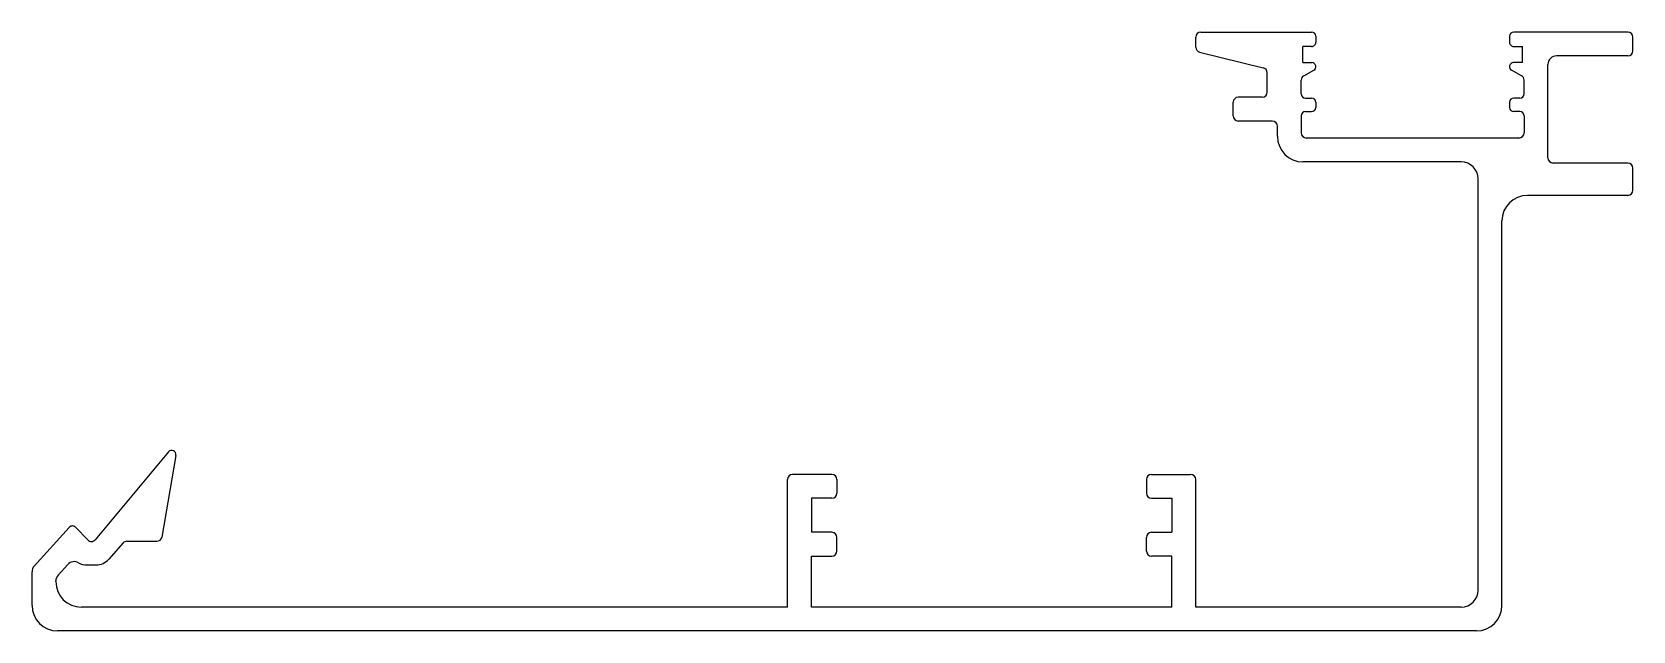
# Model space of a CAD drawing. Extents: x 16.5 to 110.6, y 932.9 to 968.1.
import ezdxf

# ---------------------------------------------------------------- set-up
doc = ezdxf.new("R2010")
doc.units = 0
doc.layers.get('0').update_dxf_attribs({"linetype": 'CONTINUOUS'})

msp = doc.modelspace()

# ---------------------------------------------------------------- linework, layer by layer
at = {"linetype": 'CONTINUOUS'}
for p, q in [((84.911, 967.212), (84.911, 967.796)), ((85.211, 968.096), (91.719, 968.096)), ((91.969, 967.846), (91.969, 967.496)), ((103.352, 967.846), (103.352, 967.496)), ((110.311, 968.096), (103.602, 968.096)), ((110.611, 966.996), (110.611, 967.796)), ((85.139, 966.92), (88.882, 965.997)), ((91.715, 967.246), (91.211, 967.246)), ((91.211, 966.296), (91.211, 967.246)), ((103.606, 967.246), (104.111, 967.246)), ((104.111, 966.296), (104.111, 967.246)), ((110.311, 966.696), (106.111, 966.696)), ((89.111, 964.566), (89.111, 965.706)), ((91.211, 966.296), (91.729, 966.296)), ((91.256, 965.528), (91.843, 965.845)), ((104.065, 965.528), (103.478, 965.845)), ((104.111, 966.296), (103.592, 966.296)), ((105.611, 960.696), (105.611, 966.196)), ((91.111, 964.466), (91.111, 965.271)), ((104.211, 964.466), (104.211, 965.271)), ((87.111, 963.166), (87.111, 963.966)), ((88.811, 964.266), (87.411, 964.266)), ((91.361, 964.216), (91.719, 964.216)), ((91.969, 963.966), (91.969, 963.666)), ((103.352, 963.966), (103.352, 963.666)), ((103.961, 964.216), (103.602, 964.216)), ((89.411, 962.866), (87.411, 962.866)), ((91.111, 963.166), (91.111, 962.166)), ((91.361, 963.416), (91.719, 963.416)), ((103.961, 963.416), (103.602, 963.416)), ((104.211, 963.166), (104.211, 962.166)), ((89.711, 961.966), (89.711, 962.566)), ((103.911, 961.866), (91.411, 961.866)), ((100.511, 960.466), (91.211, 960.466)), ((110.311, 960.396), (105.911, 960.396)), ((110.611, 958.796), (110.611, 960.096)), ((101.511, 935.296), (101.511, 959.466)), ((110.311, 958.496), (104.411, 958.496)), ((102.911, 934.396), (102.911, 956.996)), ((24.526, 943.42), (20.23, 938.262)), ((24.964, 943.218), (24.142, 938.419)), ((63.517, 942.096), (61.217, 942.096)), ((82.311, 942.096), (84.611, 942.096)), ((60.917, 934.296), (60.917, 941.796)), ((63.817, 941.796), (63.817, 940.996)), ((82.011, 941.796), (82.011, 940.996)), ((84.911, 934.296), (84.911, 941.796)), ((62.317, 940.696), (62.317, 938.696)), ((63.517, 940.696), (62.317, 940.696)), ((82.311, 940.696), (83.511, 940.696)), ((83.511, 940.696), (83.511, 938.696)), ((18.7, 938.987), (16.64, 936.711)), ((19.783, 938.246), (19.066, 938.992)), ((63.517, 938.696), (62.317, 938.696)), ((63.817, 937.596), (63.817, 938.396)), ((82.011, 937.596), (82.011, 938.396)), ((82.311, 938.696), (83.511, 938.696)), ((21.86, 938.067), (21.025, 937.115)), ((22.085, 938.169), (23.846, 938.169)), ((62.317, 934.296), (62.317, 937.296)), ((62.317, 937.296), (63.517, 937.296)), ((83.511, 937.296), (82.311, 937.296)), ((83.511, 934.296), (83.511, 937.296)), ((16.511, 934.396), (16.511, 936.375)), ((18.619, 936.811), (18.04, 936.171)), ((19.739, 936.774), (20.273, 936.774)), ((17.911, 935.796), (17.911, 935.836)), ((60.917, 934.296), (19.411, 934.296)), ((83.511, 934.296), (62.317, 934.296)), ((100.511, 934.296), (84.911, 934.296)), ((101.411, 932.896), (18.011, 932.896))]:
    msp.add_line(p, q, dxfattribs=at)
for centre, radius, start, end in [((85.211, 967.796), 0.3, 90, 180), ((91.719, 967.496), 0.25, 268.99843, 0), ((91.719, 967.846), 0.25, 0, 90), ((103.602, 967.846), 0.25, 90, 180), ((103.602, 967.496), 0.25, 180, 271.00157), ((110.311, 967.796), 0.3, 0, 90), ((85.211, 967.212), 0.3, 180, 256.15288), ((106.111, 966.196), 0.5, 90, 180), ((110.311, 966.996), 0.3, 270, 0), ((88.811, 965.706), 0.3, 0, 76.15288), ((91.411, 965.271), 0.3, 121.08507, 180), ((91.729, 966.056), 0.24, 298.31978, 90), ((103.592, 966.056), 0.24, 90, 241.68022), ((103.911, 965.271), 0.3, 0, 58.91493), ((88.811, 964.566), 0.3, 270, 0), ((87.411, 963.966), 0.3, 90, 180), ((91.361, 964.466), 0.25, 180, 270), ((91.719, 963.966), 0.25, 0, 90), ((91.719, 963.666), 0.25, 270, 0), ((103.602, 963.966), 0.25, 90, 180), ((103.602, 963.666), 0.25, 180, 270), ((103.961, 964.466), 0.25, 270, 0), ((87.411, 963.166), 0.3, 180, 270), ((89.411, 962.566), 0.3, 0, 90), ((91.361, 963.166), 0.25, 90, 180), ((103.961, 963.166), 0.25, 0, 90), ((91.211, 961.966), 1.5, 180, 270), ((91.411, 962.166), 0.3, 180, 270), ((103.911, 962.166), 0.3, 270, 0), ((100.511, 959.466), 1, 0, 90), ((105.911, 960.696), 0.3, 180, 270), ((110.311, 960.096), 0.3, 0, 90), ((104.411, 956.996), 1.5, 90, 180), ((110.311, 958.796), 0.3, 270, 0), ((24.718, 943.26), 0.25, 350.27663, 140.21166), ((61.217, 941.796), 0.3, 90, 180), ((63.517, 941.796), 0.3, 0, 90), ((82.311, 941.796), 0.3, 90, 180), ((84.611, 941.796), 0.3, 0, 90), ((63.517, 940.996), 0.3, 270, 0), ((82.311, 940.996), 0.3, 180, 270), ((18.886, 938.819), 0.25, 43.85827, 137.84407), ((19.999, 938.454), 0.3, 223.85827, 320.21166), ((23.846, 938.469), 0.3, 270, 350.27663), ((63.517, 938.396), 0.3, 0, 90), ((82.311, 938.396), 0.3, 90, 180), ((22.085, 937.869), 0.3, 90, 138.75017), ((63.517, 937.596), 0.3, 270, 0), ((82.311, 937.596), 0.3, 180, 270), ((17.011, 936.375), 0.5, 137.84407, 180), ((18.989, 936.475), 0.5, 60.00872, 137.84407), ((19.739, 937.774), 1, 240.00872, 270), ((20.273, 937.774), 1, 270, 318.75017), ((18.411, 935.836), 0.5, 137.84407, 180), ((19.411, 935.796), 1.5, 180, 270), ((100.511, 935.296), 1, 270, 0), ((18.011, 934.396), 1.5, 180, 270), ((101.411, 934.396), 1.5, 270, 0)]:
    msp.add_arc(centre, radius, start, end, dxfattribs=at)

doc.saveas('drawing.dxf')
